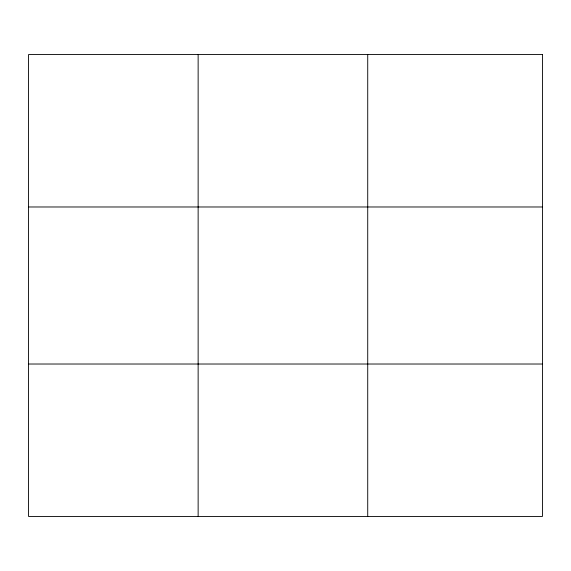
<?xml version="1.0" encoding="UTF-8"?>
<svg xmlns="http://www.w3.org/2000/svg" width="571" height="571" viewBox="0 0 571 571"><rect width="100%" height="100%" fill="white"/><g stroke="black" fill="none" stroke-linecap="round" stroke-linejoin="round"><path stroke-width="0.86" d="M198.137 516.434L198.137 54.566M367.724 516.434L367.724 54.566M28.55 206.98L542.45 206.98M28.55 364.02L542.45 364.02M542.45 54.566L542.45 516.434L28.55 516.434L28.55 54.566L542.45 54.566"/></g></svg>
